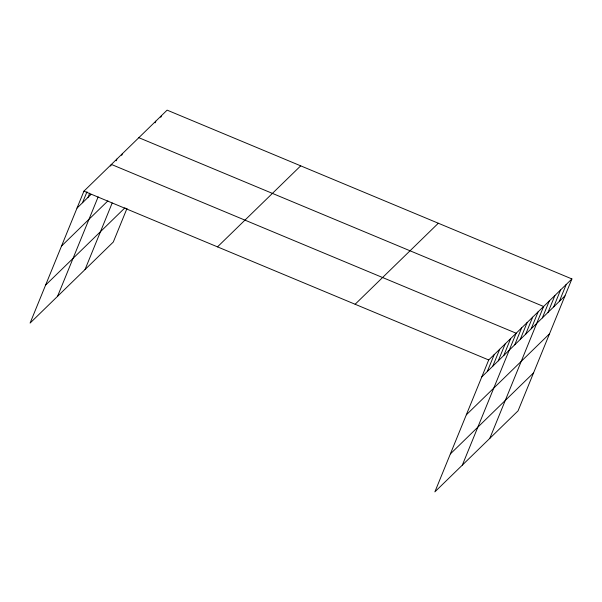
<?xml version="1.0" encoding="UTF-8"?>
<svg xmlns="http://www.w3.org/2000/svg" width="602" height="602" viewBox="0 0 602 602"><rect width="100%" height="100%" fill="white"/><g stroke="black" fill="none" stroke-linecap="round" stroke-linejoin="round"><path stroke-width="0.9" d="M571.9 278.937L488.704 359.966L434.877 491.864L518.074 410.835L571.9 278.937L167.123 110.136L83.926 191.165L30.1 323.063L113.296 242.034L127.014 208.405M82.512 202.746L86.997 191.745M87.997 197.403L89.728 193.167M57.551 296.327L98.141 196.877M110.693 166.122L111.378 164.429L516.162 333.222L462.336 465.12M116.178 160.772L116.871 159.078M121.672 155.421L122.364 153.728M85.01 269.583L112.19 202.979M155.113 122.853L155.805 121.16M160.772 117.337L161.464 115.644M487.289 371.547L494.197 354.616M492.782 366.197L499.69 349.265M498.268 360.854L505.176 343.923M503.761 355.504L510.669 338.572M514.74 344.811L521.648 327.879M520.233 339.46L527.141 322.529M525.727 334.11L532.635 317.179M531.212 328.767L538.12 311.836M489.787 438.384L543.614 306.486L138.836 137.685M542.364 317.909L549.272 300.977M548.016 312.393L554.931 295.469M553.674 306.885L560.582 289.953M559.333 301.376L566.241 284.445M77.018 208.096L91.052 194.431M61.532 246.037L107.901 200.872M45.586 285.122L125.005 207.773M217.503 246.873L300.699 165.843M355.127 304.258L438.324 223.237M481.796 376.897L564.992 295.868M466.317 414.831L549.506 333.809M450.364 453.923L533.553 372.894M83.926 191.165L488.704 359.966"/></g></svg>
